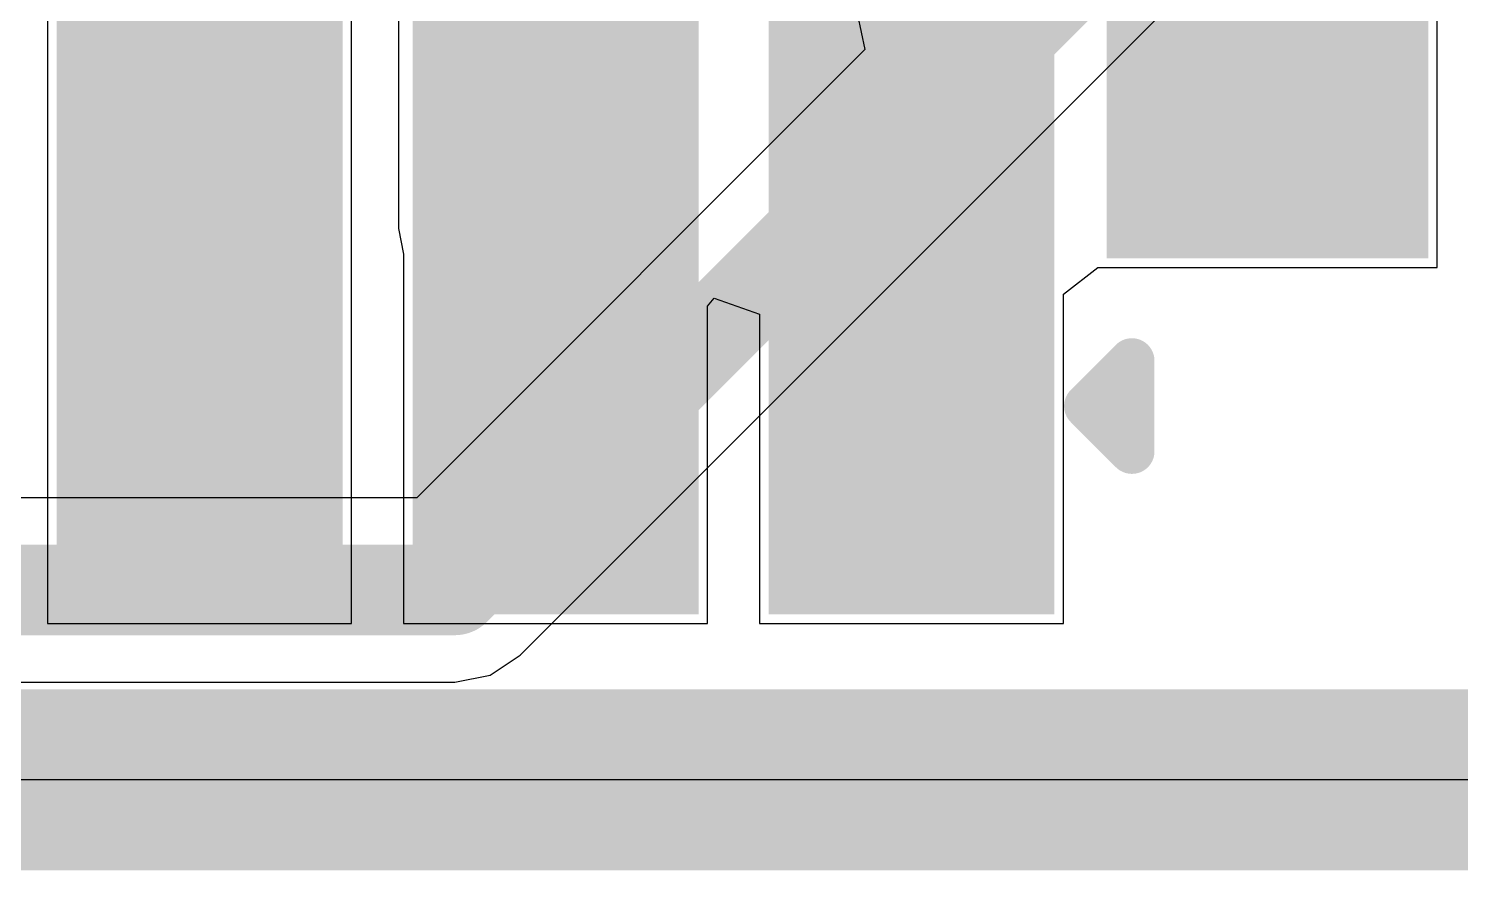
# Model space of a CAD drawing. Header units: inches. Extents: x -4 to 389, y 0 to 108.
# Drawn here: x 27.498 to 31.52, y -0.254 to 2.11 of the extents above; entities that cross this region are included whole.
import ezdxf

# ---------------------------------------------------------------- set-up
doc = ezdxf.new("R2010")
doc.units = ezdxf.units.IN
for name, color, linetype in [('Board Outline', 76, 'Continuous'), ('Bottom Layer', 5, 'Continuous'), ('Signal_1', 16, 'Continuous'), ('Signal_2', 76, 'Continuous'), ('Top Layer', 1, 'Continuous'), ('Top Overlay', 2, 'Continuous'), ('Top Paste', 8, 'Continuous'), ('Top Solder', 216, 'Continuous')]:
    doc.layers.add(name, color=color, linetype=linetype)

msp = doc.modelspace()

# ---------------------------------------------------------------- hatches: boundary and pattern name
at = {"layer": 'Top Layer'}
for points in [[(31.3281, 1.5662), (30.6281, 1.5662), (30.6281, 5.7662), (31.3281, 5.7662)], [(28.2781, 0.5662), (27.6781, 0.5662), (27.6781, 2.5662), (28.2781, 2.5662)], [(29.2781, 0.5662), (28.6781, 0.5662), (28.6781, 2.5662), (29.2781, 2.5662)], [(30.2781, 0.5662), (29.6781, 0.5662), (29.6781, 2.5662), (30.2781, 2.5662)]]:
    msp.add_hatch(color=1, dxfattribs=at).paths.add_polyline_path(points)
at = {"layer": 'Top Paste'}
for points in [[(31.3281, 1.5662), (30.6281, 1.5662), (30.6281, 5.7662), (31.3281, 5.7662)], [(28.2781, 0.5662), (27.6781, 0.5662), (27.6781, 2.5662), (28.2781, 2.5662)], [(29.2781, 0.5662), (28.6781, 0.5662), (28.6781, 2.5662), (29.2781, 2.5662)], [(30.2781, 0.5662), (29.6781, 0.5662), (29.6781, 2.5662), (30.2781, 2.5662)]]:
    msp.add_hatch(color=8, dxfattribs=at).paths.add_polyline_path(points)
at = {"layer": 'Top Solder'}
for points in [[(31.4297, 1.4646), (30.5265, 1.4646), (30.5265, 5.8678), (31.4297, 5.8678)], [(28.3797, 0.4646), (27.5765, 0.4646), (27.5765, 2.6678), (28.3797, 2.6678)], [(29.3797, 0.4646), (28.5765, 0.4646), (28.5765, 2.6678), (29.3797, 2.6678)], [(30.3797, 0.4646), (29.5765, 0.4646), (29.5765, 2.6678), (30.3797, 2.6678)]]:
    msp.add_hatch(color=216, dxfattribs=at).paths.add_polyline_path(points)

# ---------------------------------------------------------------- linework, layer by layer
at = {"layer": 'Board Outline', "const_width": 0.508}
msp.add_lwpolyline([(0, 0), (45.0088, 0)], dxfattribs=at)
at = {"layer": 'Bottom Layer'}
msp.add_line((45.0088, 0), (0, 0), dxfattribs=at)
at = {"layer": 'Signal_1'}
for p, q in [((28.8785, 0.3503), (43.5917, 15.0635)), ((29.8153, 2.1992), (29.847, 2.0513)), ((29.847, 2.0513), (28.5881, 0.7924)), ((28.5881, 0.7924), (22.7085, 0.7924)), ((28.7945, 0.2941), (28.8785, 0.3503)), ((28.6954, 0.2744), (28.7945, 0.2941)), ((5.5118, 0.2744), (28.6954, 0.2744)), ((45.0088, 0), (0, 0))]:
    msp.add_line(p, q, dxfattribs=at)
at = {"layer": 'Signal_1', "const_width": 0.254}
for points in [[(28.6954, 0.5334), (43.4086, 15.2466)], [(5.5118, 0.5334), (28.6954, 0.5334)]]:
    msp.add_lwpolyline(points, dxfattribs=at)
at = {"layer": 'Signal_1', "const_width": 0.127}
msp.add_lwpolyline([(28.6319, 0.5334, 1), (28.7589, 0.5334, 1)], format="xyb", close=True, dxfattribs=at)
msp.add_lwpolyline([(28.6319, 0.5334, 1), (28.7589, 0.5334, 1)], format="xyb", close=True, dxfattribs=at)
at = {"layer": 'Signal_2'}
msp.add_line((45.0088, 0), (0, 0), dxfattribs=at)
at = {"layer": 'Top Layer'}
for p, q in [((31.4551, 1.4392), (31.4551, 5.8932)), ((27.5511, 2.6932), (27.5511, 0.4392)), ((28.4051, 0.4392), (28.4051, 2.6932)), ((28.5367, 2.5956), (28.5367, 1.5487)), ((28.5367, 1.5487), (28.5511, 1.4762)), ((28.5511, 1.4762), (28.5511, 0.4392)), ((30.4051, 1.3644), (30.5011, 1.4392)), ((30.5011, 1.4392), (30.5321, 1.4392)), ((30.5321, 1.4392), (31.4551, 1.4392)), ((29.4051, 1.3305), (29.4241, 1.3534)), ((29.4051, 0.4392), (29.4051, 1.3305)), ((29.4241, 1.3534), (29.5511, 1.3076)), ((30.4051, 0.4392), (30.4051, 1.3644)), ((29.5511, 1.3076), (29.5511, 0.4392)), ((27.5511, 0.4392), (28.4051, 0.4392)), ((28.5511, 0.4392), (29.4051, 0.4392)), ((29.5511, 0.4392), (30.4051, 0.4392)), ((45.0088, 0), (0, 0))]:
    msp.add_line(p, q, dxfattribs=at)
for points, const_width in [([(27.9739, 1.5322), (27.9739, 3.175)], 0.381), ([(28.9899, 1.5487), (28.9899, 2.5956)], 0.635), ([(29.9761, 1.5342), (29.9761, 2.5936)], 0.381), ([(29.9741, 1.5322), (29.9761, 1.5342)], 0.381)]:
    msp.add_lwpolyline(points, dxfattribs=dict(at, const_width=const_width))
for points, const_width in [([(28.8311, 1.5487, 1), (29.1486, 1.5487, 1)], 0.3175), ([(27.8786, 1.5322, 1), (28.0691, 1.5322, 1)], 0.1905), ([(29.8789, 1.5322, 1), (30.0694, 1.5322, 1)], 0.1905), ([(29.8809, 1.5342, 1), (30.0714, 1.5342, 1)], 0.1905), ([(29.8809, 1.5342, 1), (30.0714, 1.5342, 1)], 0.1905)]:
    msp.add_lwpolyline(points, format="xyb", close=True, dxfattribs=dict(at, const_width=const_width))
at = {"layer": 'Top Overlay', "const_width": 0.127}
for points in [[(30.4701, 1.05), (30.5971, 1.177)], [(30.5971, 0.923), (30.5971, 1.177)], [(30.4701, 1.05), (30.5971, 0.923)]]:
    msp.add_lwpolyline(points, dxfattribs=at)
at = {"layer": 'Top Overlay', "const_width": 0.0635}
for points in [[(30.5654, 1.177, 1), (30.6289, 1.177, 1)], [(30.5654, 1.177, 1), (30.6289, 1.177, 1)], [(30.4384, 1.05, 1), (30.5019, 1.05, 1)], [(30.4384, 1.05, 1), (30.5019, 1.05, 1)], [(30.5654, 0.923, 1), (30.6289, 0.923, 1)], [(30.5654, 0.923, 1), (30.6289, 0.923, 1)]]:
    msp.add_lwpolyline(points, format="xyb", close=True, dxfattribs=at)

doc.saveas('drawing.dxf')
